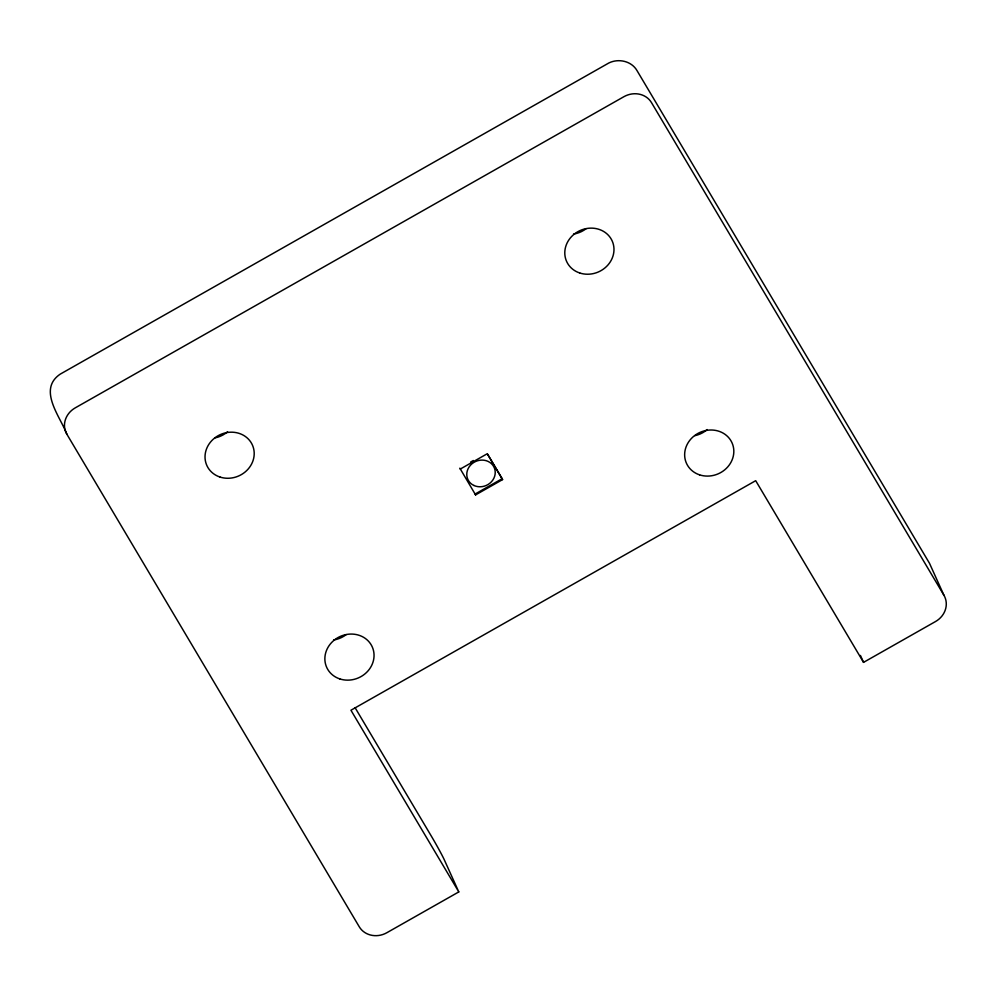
<?xml version="1.0" encoding="UTF-8"?>
<svg xmlns="http://www.w3.org/2000/svg" width="996" height="996" viewBox="0 0 996 996"><rect width="100%" height="100%" fill="white"/><g stroke="black" fill="none" stroke-linecap="round" stroke-linejoin="round"><path stroke-width="1.49" d="M470.635 462.044L473.337 460.513M460.252 469.066L487.231 453.753L502.569 479.599L475.59 494.9L459.841 468.17M487.592 454.151L502.158 478.703L475.179 494.004L475.59 494.9M458.795 891.918L386.834 932.729A20.704 18.762 -24.3 0 1 359.257 926.778L66.857 434.206C60.345 416.689 37.387 389.598 60.208 374.147L608.867 62.972C618.591 58.179 631.613 61.03 637.091 70.741L929.505 563.313L943.897 595.197A20.704 18.762 -24.3 0 1 935.493 621.554L863.544 662.365L755.69 480.682L350.941 710.235L458.795 891.918L444.39 860.021A20.704 0.884 60.4 0 0 431.206 835.905L355.124 707.745M943.897 595.197L651.496 102.625A20.704 18.762 -24.3 0 0 623.919 96.687L75.248 407.862A20.704 18.762 -24.3 0 0 66.857 434.206M860.407 655.43L863.544 662.365M502.158 478.703L502.569 479.599M707.185 429.575A24.975 22.634 -24.3 0 1 694.909 435.663M586.171 228.669A24.975 22.634 -24.3 0 1 573.572 234.06M227.574 431.754A24.975 22.634 -24.3 0 1 215.298 437.842M346.222 634.601A24.975 22.634 -24.3 0 1 333.623 639.98M473.959 485.488A14.454 13.11 -24.3 0 0 495.236 472.365A14.454 13.11 -24.3 0 0 473.81 462.443A14.454 13.11 -24.3 0 0 473.959 485.488M699.578 474.855A24.975 22.634 -24.3 0 0 733.654 448.611A24.975 22.634 -24.3 0 0 694.473 435.688A24.975 22.634 -24.3 0 0 699.578 474.855M579.734 272.991A24.975 22.634 -24.3 0 0 613.81 246.747A24.975 22.634 -24.3 0 0 574.63 233.811A24.975 22.634 -24.3 0 0 579.734 272.991M219.954 477.034A24.975 22.634 -24.3 0 0 254.03 450.79A24.975 22.634 -24.3 0 0 214.85 437.867A24.975 22.634 -24.3 0 0 219.954 477.034M339.798 678.911A24.975 22.634 -24.3 0 0 373.874 652.666A24.975 22.634 -24.3 0 0 334.693 639.743A24.975 22.634 -24.3 0 0 339.798 678.911"/></g></svg>
